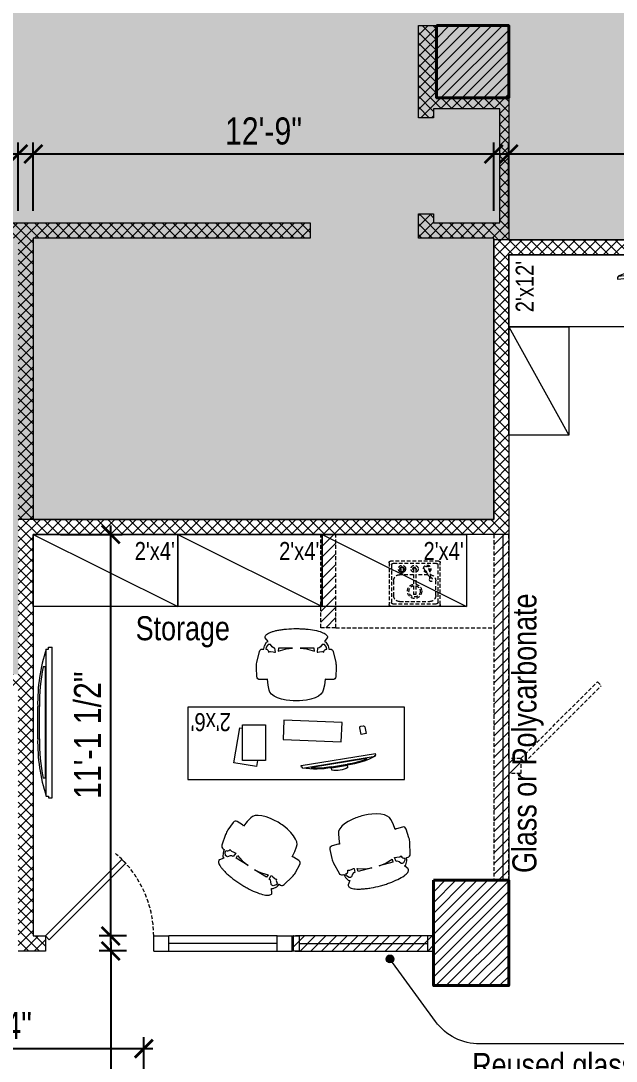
# Model space of a CAD drawing. Header units: inches. Extents: x 2034 to 6496, y 527 to 1995.
# Drawn here: x 6067.8 to 6265.7, y 1360.8 to 1706.7 of the extents above; entities that cross this region are included whole.
import ezdxf

# ---------------------------------------------------------------- set-up
doc = ezdxf.new("R2010")
doc.units = ezdxf.units.IN
doc.header["$LTSCALE"] = 5
doc.header["$MEASUREMENT"] = 0
doc.linetypes.add('HIDDEN', pattern=[0.375, 0.25, -0.125])
doc.layers.get('0').update_dxf_attribs({"linetype": 'CONTINUOUS', "lineweight": 5})
doc.layers.get('DEFPOINTS').update_dxf_attribs({"linetype": 'CONTINUOUS', "lineweight": 5})
for name, color, linetype, lineweight in [('Annotations', 8, 'CONTINUOUS', 5), ('Drywalls', 7, 'CONTINUOUS', 20), ('Framing', 142, 'CONTINUOUS', 13), ('Hatches', 8, 'CONTINUOUS', 5), ('Projections', 157, 'HIDDEN', 5), ('Structure', 7, 'CONTINUOUS', 40), ('Viewed', 156, 'CONTINUOUS', 9)]:
    doc.layers.add(name, color=color, linetype=linetype, lineweight=lineweight)
doc.layers.add('Demolished', color=7, linetype='HIDDEN', lineweight=5, true_color=0xfa0000)
doc.layers.add('Zones', color=7, linetype='CONTINUOUS', lineweight=5, true_color=0xe3e3e3, transparency=0.7)
doc.styles.get("Standard").update_dxf_attribs({"font": 'arial.ttf', "width": 0.8})
doc.dimstyles.new('ARCH', dxfattribs={"dimscale": 96, "dimtxt": 0.09375, "dimasz": 0.0625, "dimexe": 0.04, "dimexo": 0.09375, "dimgap": 0.03125, "dimtad": 1, "dimdec": 5, "dimrnd": 0.0625, "dimzin": 3, "dimdsep": 46, "dimlunit": 4, "dimtxsty": 'Standard', "dimblk": 'OBLIQUE', "dimblk1": 'ARCHTICK', "dimblk2": 'ARCHTICK', "dimsah": 1, "dimcen": 0.03125, "dimdle": 0.03125, "dimclrd": 256, "dimclre": 256, "dimclrt": 256, "dimazin": 0, "dimtfac": 1, "dimtmove": 2, "dimatfit": 3, "dimldrblk": 'ARO14', "dimfxl": 0.3, "dimfxlon": 1, "dimfrac": 2, "dimarcsym": 0})
pattern_1 = [(45, (3600, 4e-14), (-1.767767, 1.767767), [])]

# ---------------------------------------------------------------- blocks, each defined once
blk = doc.blocks.new('sink')
at = {"color": 0, "linetype": 'ByBlock', "lineweight": -2}
for p, q in [((-8, 0), (8, 0)), ((-8.5, -14.43), (-8.5, -0.5)), ((-7.75, -13.68), (-7.75, -1.25)), ((-7.25, -0.75), (7.25, -0.75)), ((-0.35, -2.56), (-0.35, -11.04)), ((0.4, -2.56), (0.4, -11.04)), ((3.78, -2.56), (3.78, -4.03)), ((3.95, -2.21), (3.95, -2.03)), ((3.95, -2.03), (4.48, -2.03)), ((4.48, -2.03), (4.48, -2.22)), ((4.65, -2.56), (4.65, -4.03)), ((7.75, -1.25), (7.75, -13.68)), ((8.5, -0.5), (8.5, -14.43)), ((-7, -11.43), (-7, -6.5)), ((-4.4, -4.5), (-0.35, -4.5)), ((0.4, -4.5), (5, -4.5)), ((3.78, -3.53), (4.65, -3.53)), ((3.78, -4.03), (4.65, -4.03)), ((4.4, -4.5), (4.53, -4.5)), ((7, -6.5), (7, -11.43)), ((5.01, -13.43), (-5.01, -13.43)), ((8.01, -14.93), (-8.01, -14.93)), ((7.26, -14.18), (-7.26, -14.18))]:
    blk.add_line(p, q, dxfattribs=at)
blk.add_circle((-5.41, -6.13), 0.562, dxfattribs=at)
for centre, radius, start, end in [((-8, -0.5), 0.5, 90, 180), ((-7.25, -1.25), 0.5, 90, 180), ((-4.16, -2.56), 1.25, 274.0491, 180), ((-4.16, -2.56), 1.25, 180, 229.3004), ((-4.16, -2.56), 0.875, 285.1914, 180), ((-4.16, -2.56), 0.875, 180, 218.2315), ((-9.66, -1.63), 6, 332, 349), ((0.03, -2.56), 1.19, 289, 180), ((0.03, -2.56), 1.19, 180, 252), ((0.03, -2.56), 0.562, 0, 180), ((0.03, -2.56), 0.562, 180, 229), ((0.03, -2.56), 0.562, 180, 180.0000027777752), ((0.03, -2.56), 0.375, 0, 180), ((0.03, -2.56), 0.375, 180, 180.0000027777867), ((0.03, -2.56), 0.562, 312, 0), ((4.22, -2.56), 1.19, 291.619, 180), ((4.22, -2.56), 1.19, 180, 248.3818), ((4.22, -2.56), 0.688, 309.5214, 180), ((4.22, -2.56), 0.688, 180, 230.4789), ((4.22, -2.56), 0.438, 126.7879, 180.1371), ((4.22, -2.56), 0.438, 0.003, 52.5133), ((7.25, -1.25), 0.5, 0, 90), ((8, -0.5), 0.5, 0, 90), ((-5, -6.5), 2, 95.6075, 180), ((-6.66, -4.63), 1.44, 318, 357), ((-3.53, -5.75), 1.44, 144, 183), ((5, -6.5), 2, 0, 90), ((0.03, -10), 2.38, 99.0847, 180), ((0.03, -10), 2.38, 180, 80.9152), ((0.03, -10), 1.88, 101.5369, 180), ((0.03, -10), 1.88, 180, 78.463), ((-7.25, -13.68), 0.5, 180, 270), ((-5, -11.43), 2, 180, 270.4143), ((0.03, -10.25), 0.875, 244.6232, 295.3759), ((5, -11.43), 2, 270.4143, 0), ((7.25, -13.68), 0.5, 270, 0), ((-8, -14.43), 0.5, 180, 270), ((8, -14.43), 0.5, 270, 0)]:
    blk.add_arc(centre, radius, start, end, dxfattribs=at)
for centre, major_axis, ratio, start_param, end_param in [((0.83, -5.83), (0, -7.24), 0.84608, 4.223697, 4.555309), ((-11.05, -1.55), (7.58, 0), 0.813102, -0.575959, -0.488692)]:
    blk.add_ellipse(centre, major_axis=major_axis, ratio=ratio, start_param=start_param, end_param=end_param, dxfattribs=at)
blk = doc.blocks.new('_ArchTick')
at = {"const_width": 0.15}
blk.add_lwpolyline([(-0.5, -0.5), (0.5, 0.5)], dxfattribs=at)
blk = doc.blocks.new('*D86')
at = {"layer": 'Annotations', "lineweight": -2}
for p, q in [((6097.66, 1400.41), (6097.66, 1285.41)), ((6102.94, 1397.41), (6093.82, 1397.41)), ((6126.46, 1288.41), (6093.82, 1288.41))]:
    blk.add_line(p, q, dxfattribs=at)
at = {"layer": 'DEFPOINTS', "color": 0}
for p in [(6111.94, 1397.41), (6097.66, 1288.41), (6158.94, 1288.41)]:
    blk.add_point(p, dxfattribs=at)
at = {"layer": 'Annotations', "lineweight": -2, "xscale": 6, "yscale": 6, "zscale": 6}
for p, rotation in [((6097.66, 1397.41), 90), ((6097.66, 1288.41), 270)]:
    blk.add_blockref('_ArchTick', p, dxfattribs=dict(at, rotation=rotation))
at = {"layer": 'Annotations', "insert": (6090.06, 1342.91), "char_height": 9, "attachment_point": 5, "rotation": 90}
blk.add_mtext('9\'-1"', dxfattribs=at)
blk = doc.blocks.new('_Oblique')
at = {"lineweight": -2}
blk.add_line((-0.5, -0.5), (0.5, 0.5), dxfattribs=at)
blk = doc.blocks.new('ARO14')
blk.add_line((0, 0), (-1.021, 0))
at = {"const_width": 0.0625}
blk.add_lwpolyline([(-0.77, 0.468), (0, 0), (-0.77, -0.468)], dxfattribs=at)
blk = doc.blocks.new('*D88')
at = {"layer": 'Annotations', "lineweight": -2}
for p, q in [((6071.94, 1643.46), (6071.94, 1666.25)), ((6224.94, 1643.46), (6224.94, 1666.25)), ((6068.94, 1662.41), (6227.94, 1662.41))]:
    blk.add_line(p, q, dxfattribs=at)
at = {"layer": 'DEFPOINTS', "color": 0}
for p in [(6224.94, 1662.41), (6071.94, 1634.46), (6224.94, 1634.46)]:
    blk.add_point(p, dxfattribs=at)
at = {"layer": 'Annotations', "lineweight": -2, "xscale": 6, "yscale": 6, "zscale": 6, "rotation": 180}
blk.add_blockref('_ArchTick', (6071.94, 1662.41), dxfattribs=at)
at = {"layer": 'Annotations', "lineweight": -2, "xscale": 6, "yscale": 6, "zscale": 6}
blk.add_blockref('_ArchTick', (6224.94, 1662.41), dxfattribs=at)
at = {"layer": 'Annotations', "insert": (6148.44, 1670), "char_height": 9, "attachment_point": 5}
blk.add_mtext('12\'-9"', dxfattribs=at)
blk = doc.blocks.new('*D89')
at = {"layer": 'Annotations', "lineweight": -2}
for p, q in [((6080.94, 1535.91), (6101.5, 1535.91)), ((6097.66, 1399.41), (6097.66, 1538.91)), ((6102.94, 1402.41), (6093.82, 1402.41))]:
    blk.add_line(p, q, dxfattribs=at)
at = {"layer": 'DEFPOINTS', "color": 0}
for p in [(6071.94, 1535.91), (6097.66, 1535.91), (6111.94, 1402.41)]:
    blk.add_point(p, dxfattribs=at)
at = {"layer": 'Annotations', "lineweight": -2, "xscale": 6, "yscale": 6, "zscale": 6}
for p, rotation in [((6097.66, 1535.91), 90), ((6097.66, 1402.41), 270)]:
    blk.add_blockref('_ArchTick', p, dxfattribs=dict(at, rotation=rotation))
at = {"layer": 'Annotations', "insert": (6090.01, 1469.16), "char_height": 9, "attachment_point": 5, "rotation": 90}
blk.add_mtext('11\'-1 1/2"', dxfattribs=at)
blk = doc.blocks.new('*D91')
at = {"layer": 'Annotations', "lineweight": -2}
for p, q in [((6229.94, 1637.91), (6229.94, 1666.25)), ((6457.44, 1637.91), (6457.44, 1666.25)), ((6226.94, 1662.41), (6460.44, 1662.41))]:
    blk.add_line(p, q, dxfattribs=at)
at = {"layer": 'DEFPOINTS', "color": 0}
for p in [(6457.44, 1662.41), (6229.94, 1628.91), (6457.44, 1628.91)]:
    blk.add_point(p, dxfattribs=at)
at = {"layer": 'Annotations', "lineweight": -2, "xscale": 6, "yscale": 6, "zscale": 6, "rotation": 180}
blk.add_blockref('_ArchTick', (6229.94, 1662.41), dxfattribs=at)
at = {"layer": 'Annotations', "lineweight": -2, "xscale": 6, "yscale": 6, "zscale": 6}
blk.add_blockref('_ArchTick', (6457.44, 1662.41), dxfattribs=at)
at = {"layer": 'Annotations', "insert": (6343.69, 1670.06), "char_height": 9, "attachment_point": 5}
blk.add_mtext('18\'-11 1/2"', dxfattribs=at)
blk = doc.blocks.new('storage')
blk.add_line((0, 24), (48, 0))
blk.add_lwpolyline([(0, 0), (0, 24), (48, 24), (48, 0)], close=True)
at = {"layer": 'Annotations', "insert": (33.68, 21.49), "char_height": 6, "width": 60.9989, "attachment_point": 1}
blk.add_mtext("{2'x4'}", dxfattribs=at)
blk = doc.blocks.new('*D93')
at = {"layer": 'Annotations', "lineweight": -2}
for p, q in [((5973.94, 1633.61), (5973.94, 1666.25)), ((6066.94, 1643.46), (6066.94, 1666.25)), ((5970.94, 1662.41), (6069.94, 1662.41))]:
    blk.add_line(p, q, dxfattribs=at)
at = {"layer": 'DEFPOINTS', "color": 0}
for p in [(6066.94, 1662.41), (6066.94, 1634.46), (5973.94, 1484.41)]:
    blk.add_point(p, dxfattribs=at)
at = {"layer": 'Annotations', "lineweight": -2, "xscale": 6, "yscale": 6, "zscale": 6, "rotation": 180}
blk.add_blockref('_ArchTick', (5973.94, 1662.41), dxfattribs=at)
at = {"layer": 'Annotations', "lineweight": -2, "xscale": 6, "yscale": 6, "zscale": 6}
blk.add_blockref('_ArchTick', (6066.94, 1662.41), dxfattribs=at)
at = {"layer": 'Annotations', "insert": (6020.44, 1670), "char_height": 9, "attachment_point": 5}
blk.add_mtext('7\'-9"', dxfattribs=at)
blk = doc.blocks.new('herman miller')
at = {"color": 0, "linetype": 'ByBlock', "lineweight": -2}
for p, q in [((2101.5, 3339.3), (2071.3, 3321.9)), ((2112.6, 3342.5), (2101.5, 3339.3)), ((2129.3, 3345.9), (2112.6, 3342.5)), ((2129.6, 3357.8), (2129.3, 3345.9)), ((2242.1, 3404.1), (2149.1, 3382)), ((2363.1, 3404.1), (2285.3, 3408.1)), ((2387.2, 3325.9), (2387.2, 3378.7)), ((2065.7, 3309.2), (2035.3, 3332.5)), ((2071.3, 3321.9), (2065.7, 3309.2)), ((2090.4, 3296.5), (2092, 3309.2)), ((2091.8, 3289.1), (2090.4, 3296.5)), ((2110.8, 3274.6), (2091.8, 3289.1)), ((2092, 3309.2), (2112.6, 3326.6)), ((2119.7, 3264.2), (2110.8, 3274.6)), ((2112.6, 3326.6), (2129, 3329.2)), ((2121.2, 3250.8), (2119.7, 3264.2)), ((2154.3, 3304.5), (2150.9, 3290.9)), ((2150.9, 3290.9), (2150.9, 3287.9)), ((2150.9, 3287.9), (2153.9, 3267.1)), ((2153.9, 3267.1), (2155.4, 3253.8)), ((2155.4, 3253.8), (2155.4, 3247.7)), ((2433.1, 3308.7), (2384.4, 3314.1)), ((2475.2, 3299.5), (2433.1, 3308.7)), ((2493.2, 3293.2), (2475.2, 3299.5)), ((2510.4, 3279), (2493.2, 3293.2)), ((2526.2, 3257.4), (2510.4, 3279)), ((2540, 3229.2), (2526.2, 3257.4)), ((2155.4, 3247.7), (2121.2, 3250.8)), ((2121.3, 3222.5), (2147.2, 3224)), ((2121.8, 3104), (2121.3, 3222.5)), ((2130.1, 3166.2), (2128.6, 3157.2)), ((2147.2, 3224), (2130.1, 3166.2)), ((2551.3, 3195.4), (2540, 3229.2)), ((2559.7, 3157.1), (2551.3, 3195.4)), ((2128.6, 3157.2), (2121.8, 3104)), ((2563.7, 3125.2), (2559.7, 3157.1)), ((2121.3, 2919.7), (2121.8, 3038.2)), ((2121.8, 3038.2), (2128.6, 2985)), ((2559.7, 2985.2), (2563.7, 3017)), ((2147.2, 2918.2), (2121.3, 2919.7)), ((2128.6, 2985), (2130.1, 2976.1)), ((2130.1, 2976.1), (2147.2, 2918.2)), ((2526.2, 2884.8), (2540, 2913)), ((2540, 2913), (2551.3, 2946.9)), ((2551.3, 2946.9), (2559.7, 2985.2)), ((2035.3, 2809.7), (2065.7, 2833)), ((2065.7, 2833), (2071.3, 2820.3)), ((2071.3, 2820.3), (2101.5, 2802.9)), ((2090.4, 2845.7), (2091.8, 2853.1)), ((2092, 2833), (2090.4, 2845.7)), ((2091.8, 2853.1), (2110.8, 2867.7)), ((2112.6, 2815.6), (2092, 2833)), ((2110.8, 2867.7), (2119.7, 2878)), ((2129, 2813.1), (2112.6, 2815.6)), ((2119.7, 2878), (2121.2, 2891.4)), ((2121.2, 2891.4), (2155.4, 2894.5)), ((2153.9, 2875.1), (2150.9, 2854.3)), ((2150.9, 2854.3), (2150.9, 2851.3)), ((2150.9, 2851.3), (2154.3, 2837.7)), ((2155.4, 2888.4), (2153.9, 2875.1)), ((2155.4, 2894.5), (2155.4, 2888.4)), ((2384.4, 2828.1), (2433.1, 2833.5)), ((2387.2, 2763.5), (2387.2, 2816.3)), ((2433.1, 2833.5), (2475.2, 2842.7)), ((2475.2, 2842.7), (2493.2, 2849)), ((2493.2, 2849), (2510.4, 2863.2)), ((2510.4, 2863.2), (2526.2, 2884.8)), ((2101.5, 2802.9), (2112.6, 2799.7)), ((2112.6, 2799.7), (2129.3, 2796.4)), ((2129.3, 2796.4), (2129.6, 2784.4)), ((2149.1, 2760.2), (2242.1, 2738.1)), ((2285.3, 2734.1), (2363.1, 2738.1))]:
    blk.add_line(p, q, dxfattribs=at)
for centre, radius, start, end in [((2155, 3357.3), 25.4, 103.3925, 178.69805), ((2277.4, 3255.9), 152.4, 87.06433, 103.3925), ((2361.8, 3378.7), 25.4, 0, 87.06433), ((2028.4, 3323.5), 11.4, 52.48089, 89.37752), ((2154.4, 3329.9), 25.4, 181.63603, 262.725), ((2154.4, 3329.9), 25.4, 262.725, 269.79801), ((2361.8, 3325.9), 25.4, 332.48616, 0), ((2135.3, 3071.1), 431.8, 352.80044, 7.19956), ((2154.4, 2812.3), 25.4, 97.275, 178.36397), ((2154.4, 2812.3), 25.4, 90.20199, 97.275), ((2361.8, 2816.3), 25.4, 0, 27.51384), ((2028.4, 2818.8), 11.4, 270.62248, 307.51911), ((2155, 2785), 25.4, 181.30195, 256.6075), ((2277.4, 2886.3), 152.4, 256.6075, 272.93567), ((2361.8, 2763.5), 25.4, 272.93567, 0)]:
    blk.add_arc(centre, radius, start, end, dxfattribs=at)
blk.add_open_spline([(2028.5, 3334.9), (2024.7, 3334.9), (2017.2, 3332.7), (2006.2, 3323), (1995.7, 3307.1), (1986, 3285.4), (1977.4, 3258.4), (1970, 3226.8), (1964.1, 3191.4), (1958.3, 3140.2), (1956, 3084.9), (1957.1, 3029.7), (1960.7, 2975.8), (1969.3, 2913.5), (1985.5, 2854.2), (2002.5, 2822.4), (2017.2, 2809.5), (2024.7, 2807.3), (2028.5, 2807.3)], degree=3, knots=[0, 0, 0, 0, 0.05, 0.1, 0.15, 0.2, 0.25, 0.3, 0.35, 0.4, 0.5, 0.55, 0.6, 0.7, 0.8, 0.9, 0.95, 1, 1, 1, 1], dxfattribs=at)
blk = doc.blocks.new('monitor')
at = {"color": 0, "linetype": 'ByBlock', "lineweight": -2}
for p, q in [((-12.52, 0.6), (-12.52, 0)), ((-12.52, 0.6), (-12.52, 0)), ((-12.22, 0.6), (-12.52, 0.6)), ((-12.52, 0), (12.52, 0)), ((-12.22, 0.95), (12.22, 0.95)), ((-12.22, 0.95), (-12.22, 0.6)), ((-9.24, 1.1), (-9.24, 1.45)), ((-9.24, 1.1), (-9.24, 1.45)), ((-9.24, 1.1), (9.24, 1.1)), ((-2.68, 3.17), (-2.68, 2.38)), ((-2.68, 2.38), (2.68, 2.38)), ((-2.68, 2.09), (2.68, 2.09)), ((2.68, 3.17), (2.68, 2.38)), ((9.24, 1.1), (9.24, 1.45)), ((12.22, 0.95), (12.22, 0.6)), ((12.22, 0.6), (12.52, 0.6)), ((12.52, 0.6), (12.52, 0))]:
    blk.add_line(p, q, dxfattribs=at)
for centre, radius, start, end in [((0, -3.88), 7.54, 69.1704, 110.8296), ((-3.23, -26.48), 28.87, 88.9181, 108.1434), ((-3.23, -26.48), 28.58, 88.9181, 102.1432), ((3.23, -26.48), 28.87, 71.8566, 91.0819), ((3.23, -26.48), 28.58, 77.8568, 91.0819)]:
    blk.add_arc(centre, radius, start, end, dxfattribs=at)
blk = doc.blocks.new('office single')
at = {"color": 0, "linetype": 'ByBlock', "lineweight": -2}
for points in [[(0, 0), (0, 24), (72, 24), (72, 0)], [(53.78, 18.15), (46.2, 18.15), (46.2, 6.36), (53.78, 6.36)]]:
    blk.add_lwpolyline(points, close=True, dxfattribs=at)
at = {"color": 0, "linetype": 'ByBlock', "lineweight": -2, "flags": 128}
blk.add_lwpolyline([(13.22, 17.48), (12.78, 15.28), (14.43, 14.94), (14.87, 17.14, 0.414214), (14.51, 17.68), (13.76, 17.84, 0.414214)], format="xyb", close=True, dxfattribs=at)
blk.add_lwpolyline([(40.04, 19.76), (40.33, 13.32), (20.99, 12.46), (20.71, 18.9)], close=True, dxfattribs=at)
at = {"color": 0, "linetype": 'ByBlock', "lineweight": -2}
blk.add_lwpolyline([(48.86, 6.36), (49.2, 4.3), (56.68, 5.55), (54.75, 17.17), (53.78, 17.01)], dxfattribs=at)
at = {"color": 0, "linetype": 'ByBlock', "lineweight": -2, "xscale": 0.03937007874015748, "yscale": 0.03937007874015748, "zscale": 0.03937007874015748, "rotation": 270}
blk.add_blockref('herman miller', (-84.95, 127.19), dxfattribs=at)
at = {"color": 0, "linetype": 'ByBlock', "lineweight": -2, "rotation": 170.8111639226411}
blk.add_blockref('monitor', (21.97, 6.69), dxfattribs=at)
at = {"layer": 'Annotations', "extrusion": (0, 0, -1), "insert": (57.7, 16.07), "char_height": 6, "width": 60.9989, "attachment_point": 1, "text_direction": (1, 0, 0)}
blk.add_mtext("{2'x6'}", dxfattribs=at)
blk = doc.blocks.new('office c')
at = {"color": 0, "linetype": 'ByBlock', "lineweight": -2}
blk.add_line((0, -24), (20, -60), dxfattribs=at)
for points in [[(87.25, -24), (0, -24), (0, 0), (111.25, 0), (111.25, -24), (111.25, -60), (87.25, -60)], [(52.83, -19.76), (52.55, -13.32), (71.88, -12.46), (72.17, -18.9)], [(94.28, -13.28), (94.28, -20.87), (106.07, -20.87), (106.07, -13.28)], [(0, -60), (0, -24), (20, -24), (20, -60)], [(95.41, -31.22), (93.27, -44.77), (99.97, -45.83), (102.11, -32.28)], [(97.41, -32.79), (95.63, -44.07), (98.93, -44.59), (100.71, -33.31)], [(102.11, -32.28), (99.97, -45.83), (102.47, -46.22), (104.61, -32.67)], [(102.51, -32.82), (100.52, -45.41), (102.01, -45.65), (104, -33.05)], [(95.16, -36.89), (94.64, -40.13), (95.56, -40.28), (96.08, -37.04)]]:
    blk.add_lwpolyline(points, close=True, dxfattribs=at)
blk.add_lwpolyline([(106.07, -18.2), (108.13, -17.86), (106.89, -10.38), (95.26, -12.31), (95.42, -13.28)], dxfattribs=at)
blk.add_lwpolyline([(79.66, -17.48), (80.1, -15.28), (78.45, -14.94), (78.01, -17.14, 0.414214), (78.37, -17.68), (79.12, -17.84, 0.414214)], format="xyb", close=True, dxfattribs=at)
at = {"layer": 'Zones'}
blk.add_line((111.25, 0), (111.25, -60), dxfattribs=at)
at = {"color": 0, "linetype": 'ByBlock', "lineweight": -2}
for p, rotation in [((48.64, -6.81), 5.844565877387316), ((75.05, -6.05), 356.6557298000283)]:
    blk.add_blockref('monitor', p, dxfattribs=dict(at, rotation=rotation))
at = {"color": 0, "linetype": 'ByBlock', "lineweight": -2, "xscale": 0.03937007874015748, "yscale": 0.03937007874015748, "zscale": 0.03937007874015748, "rotation": 89.99999999999993}
blk.add_blockref('herman miller', (177.83, -127.19), dxfattribs=at)
at = {"layer": 'Annotations', "insert": (2.32, -19.12), "char_height": 6, "width": 60.9989, "attachment_point": 1, "rotation": 90}
blk.add_mtext("{2'x12'}", dxfattribs=at)
blk = doc.blocks.new('*D100')
at = {"layer": 'Annotations', "lineweight": -2}
for p, q in [((5997.44, 1357.41), (5997.44, 1368.78)), ((6108.69, 1357.41), (6108.69, 1368.78)), ((5994.44, 1364.94), (6111.69, 1364.94))]:
    blk.add_line(p, q, dxfattribs=at)
at = {"layer": 'DEFPOINTS', "color": 0}
for p in [(6108.69, 1364.94), (5997.44, 1348.41), (6108.69, 1348.41)]:
    blk.add_point(p, dxfattribs=at)
at = {"layer": 'Annotations', "lineweight": -2, "xscale": 6, "yscale": 6, "zscale": 6, "rotation": 180}
blk.add_blockref('_ArchTick', (5997.44, 1364.94), dxfattribs=at)
at = {"layer": 'Annotations', "lineweight": -2, "xscale": 6, "yscale": 6, "zscale": 6}
blk.add_blockref('_ArchTick', (6108.69, 1364.94), dxfattribs=at)
at = {"layer": 'Annotations', "insert": (6053.07, 1372.59), "char_height": 9, "attachment_point": 5}
blk.add_mtext('9\'-3 1/4"', dxfattribs=at)

msp = doc.modelspace()

# ---------------------------------------------------------------- hatches: boundary and pattern name
at = {"layer": 'Annotations'}
h = msp.add_hatch(color=256, dxfattribs=at)
edge = h.paths.add_edge_path()
edge.add_arc((6190.461391, 1394.787318), 1.292238, 0, 360)
at = {"layer": 'Demolished'}
h = msp.add_hatch(dxfattribs=at)
h.set_pattern_fill('ANSI31', color=256, scale=20, style=0)
h.set_pattern_definition(pattern_1)
h.paths.add_polyline_path([(6172.443411, 1504.907518), (6172.443411, 1535.907518), (6167.443411, 1535.907518), (6167.443411, 1504.907518)])
h = msp.add_hatch(dxfattribs=at)
h.set_pattern_fill('ANSI31', color=256, scale=20, style=0)
h.set_pattern_definition(pattern_1)
h.paths.add_polyline_path([(6229.943411, 1420.907518), (6229.943411, 1456.407518), (6233.943411, 1456.407518), (6233.943411, 1461.407518), (6229.943411, 1461.407518), (6229.943411, 1535.907518), (6224.943411, 1535.907518), (6224.943411, 1420.907518)])
h = msp.add_hatch(dxfattribs=at)
h.set_pattern_fill('ANSI31', color=256, scale=20, style=0)
h.set_pattern_definition(pattern_1)
h.paths.add_polyline_path([(6204.943411, 1397.407518), (6204.943411, 1402.407518), (6158.307372, 1402.407518), (6158.307372, 1397.407518)])
at = {"layer": 'Hatches'}
h = msp.add_hatch(dxfattribs=at)
h.set_pattern_fill('ANSI37', color=256, scale=20, style=0)
h.set_pattern_definition([(45, (3600, 4e-14), (-1.767767, 1.767767), []), (135, (3600, 4e-14), (-1.767767, -1.767767), [])])
h.paths.add_polyline_path([(6229.943411, 1681.100537), (6229.943411, 1633.907518), (6307.943411, 1633.907518), (6307.943411, 1704.254028), (6311.943411, 1704.254028), (6311.943411, 1633.907518), (6457.443411, 1633.907518), (6457.443411, 1628.907518), (6229.943411, 1628.907518), (6229.943411, 1535.907518), (6158.937891, 1535.907518), (6071.943411, 1535.907518), (6071.943411, 1402.407518), (6075.943411, 1402.407518), (6075.943411, 1397.407518), (6066.943411, 1397.407518), (6066.943411, 1484.407518), (5855.443411, 1484.407518), (5855.443411, 1489.407518), (6066.943411, 1489.407518), (6066.943411, 1634.464498), (5978.625391, 1634.464498), (5978.625391, 1639.464498), (6163.943411, 1639.464498), (6163.943411, 1634.464498), (6071.943411, 1634.464498), (6071.943411, 1540.907518), (6224.943411, 1540.907518), (6224.943411, 1634.464498), (6199.943411, 1634.464498), (6199.943411, 1642.464498), (6204.943411, 1642.464498), (6204.943411, 1639.464498), (6226.943411, 1639.464498), (6226.943411, 1677.464498), (6204.943411, 1677.464498), (6204.943411, 1674.464498), (6199.943411, 1674.464498), (6199.943411, 1705.100537), (6205.943411, 1705.100537), (6205.943411, 1681.100537)])
h.paths.add_polyline_path([(5885.943411, 1639.464498), (5940.443411, 1639.464498), (5940.443411, 1634.464498), (5885.943411, 1634.464498)], flags=17)
h.paths.add_polyline_path([(6158.307372, 1397.407518), (6157.943411, 1397.407518), (6157.943411, 1402.407518), (6158.307372, 1402.407518)], flags=17)
h = msp.add_hatch(dxfattribs=at)
h.set_pattern_fill('ANSI31', color=256, scale=20, style=0)
h.set_pattern_definition(pattern_1)
h.paths.add_polyline_path([(6205.943411, 1705.100537), (6229.943411, 1705.100537), (6229.943411, 1681.100537), (6205.943411, 1681.100537)])
h = msp.add_hatch(dxfattribs=at)
h.set_pattern_fill('ANSI31', color=256, scale=20, style=0)
h.set_pattern_definition(pattern_1)
h.paths.add_polyline_path([(6204.943411, 1420.907518), (6229.943411, 1420.907518), (6229.943411, 1385.907518), (6204.943411, 1385.907518)])
at = {"layer": 'Zones'}
msp.add_hatch(color=256, dxfattribs=at).paths.add_polyline_path([(5634.440363, 1920.678964), (5637.975896, 1924.214498), (5736.57945, 1924.214498), (5736.57945, 1992.214498), (5739.76143, 1995.396479), (5763.76143, 1995.396479), (5766.943411, 1992.214498), (5970.76143, 1992.214498), (5973.943411, 1995.396479), (5997.943411, 1995.396479), (6001.125391, 1992.214498), (6202.76143, 1992.214498), (6205.943411, 1995.396479), (6229.943411, 1995.396479), (6233.125391, 1992.214498), (6434.76143, 1992.214498), (6437.943411, 1995.396479), (6461.943411, 1995.396479), (6465.125391, 1992.214498), (6465.125391, 1926.714498), (6461.943411, 1923.532518), (6461.943411, 1708.282518), (6465.125391, 1705.100537), (6465.125391, 1681.100537), (6461.943411, 1677.918557), (6461.943411, 1633.907518), (6224.943411, 1633.907518), (6224.943411, 1540.907518), (6066.943411, 1540.907518), (6066.943411, 1489.407518), (5850.443411, 1489.407518), (5850.443411, 1283.407518), (6461.943411, 1283.407518), (6461.943411, 1132.282518), (6465.125391, 1129.100537), (6465.125391, 1105.100537), (6461.943411, 1101.918557), (6461.943411, 844.282518), (6465.125391, 841.100537), (6465.125391, 817.100537), (6461.943411, 813.918557), (6461.943411, 529.986576), (6233.125391, 529.986576), (6229.943411, 526.804596), (6205.943411, 526.804596), (6202.76143, 529.986576), (6001.125391, 529.986576), (5997.943411, 526.804596), (5973.943411, 526.804596), (5970.76143, 529.986576), (5766.943411, 529.986576), (5763.76143, 526.804596), (5739.76143, 526.804596), (5736.57945, 529.986576), (5736.57945, 597.872615), (5727.505911, 597.872615), (5724.32393, 601.054596), (5664.804324, 601.054596), (5661.622343, 597.519062), (5637.622343, 597.519062), (5634.440363, 600.701042)])

# ---------------------------------------------------------------- linework, layer by layer
at = {"layer": 'Annotations'}
msp.add_lwpolyline([(6280.421638, 1366.496115), (6220.349607, 1366.496115, -0.2381512044), (6205.649853, 1373.918618), (6190.461391, 1394.787318)], format="xyb", dxfattribs=at)
msp.add_circle((6190.461391, 1394.787318), 1.292238, dxfattribs=at)
at = {"layer": 'Demolished'}
for p, q in [((6172.443411, 1535.907518), (6167.443411, 1535.907518)), ((6167.443411, 1504.907518), (6167.443411, 1535.907518)), ((6172.443411, 1504.907518), (6172.443411, 1535.907518)), ((6229.943411, 1535.907518), (6224.943411, 1535.907518)), ((6224.943411, 1535.907518), (6224.943411, 1420.907518)), ((6229.943411, 1461.407518), (6229.943411, 1535.907518)), ((6172.443411, 1504.907518), (6167.443411, 1504.907518)), ((6172.443411, 1504.907518), (6224.943411, 1504.907518)), ((6233.943411, 1461.407518), (6259.399255, 1486.863362)), ((6235.216203, 1460.134726), (6260.672047, 1485.59057)), ((6259.399255, 1486.863362), (6260.672047, 1485.59057)), ((6233.943411, 1461.407518), (6229.943411, 1461.407518)), ((6233.943411, 1461.407518), (6233.943411, 1456.407518)), ((6233.943411, 1461.407518), (6235.216203, 1460.134726)), ((6229.943411, 1420.907518), (6229.943411, 1456.407518)), ((6233.943411, 1456.407518), (6229.943411, 1456.407518)), ((6229.943411, 1420.907518), (6224.943411, 1420.907518))]:
    msp.add_line(p, q, dxfattribs=at)
at = {"layer": 'Demolished', "flags": 128}
msp.add_lwpolyline([(6158.307372, 1402.407518), (6158.307372, 1397.407518), (6204.943411, 1397.407518), (6204.943411, 1402.407518)], close=True, dxfattribs=at)
at = {"layer": 'Drywalls', "flags": 128}
for points in [[(5978.625391, 1639.464498), (6163.943411, 1639.464498), (6163.943411, 1634.464498), (6071.943411, 1634.464498), (6071.943411, 1540.907518), (6224.943411, 1540.907518), (6224.943411, 1634.464498), (6199.943411, 1634.464498), (6199.943411, 1642.464498), (6204.943411, 1642.464498), (6204.943411, 1639.464498), (6226.943411, 1639.464498), (6226.943411, 1677.464498), (6204.943411, 1677.464498), (6204.943411, 1674.464498), (6199.943411, 1674.464498), (6199.943411, 1705.100537), (6205.943411, 1705.100537), (6205.943411, 1681.100537), (6229.943411, 1681.100537), (6229.943411, 1633.907518), (6307.943411, 1633.907518)], [(6457.443411, 1628.907518), (6229.943411, 1628.907518), (6229.943411, 1535.907518), (6158.937891, 1535.907518), (6071.943411, 1535.907518), (6071.943411, 1402.407518), (6075.943411, 1402.407518), (6075.943411, 1397.407518), (6066.943411, 1397.407518)]]:
    msp.add_lwpolyline(points, dxfattribs=at)
at = {"layer": 'Drywalls'}
msp.add_lwpolyline([(6158.307372, 1397.407518), (6157.943411, 1397.407518), (6157.943411, 1402.407518), (6158.307372, 1402.407518)], close=True, dxfattribs=at)
at = {"layer": 'Framing'}
for p, q in [((6227.996907, 1535.907518), (6227.996907, 1420.907518)), ((6229.943411, 1535.907518), (6229.943411, 1420.907518)), ((6075.943411, 1402.407518), (6101.399255, 1427.863362)), ((6077.216203, 1401.134726), (6102.672047, 1426.59057)), ((6101.399255, 1427.863362), (6102.672047, 1426.59057)), ((6075.943411, 1402.407518), (6077.216203, 1401.134726)), ((6111.943411, 1397.407518), (6111.943411, 1402.407518)), ((6111.943411, 1402.407518), (6116.943411, 1402.407518)), ((6116.943411, 1397.407518), (6116.943411, 1402.407518)), ((6152.943411, 1397.407518), (6152.943411, 1402.407518)), ((6152.943411, 1402.407518), (6157.943411, 1402.407518)), ((6152.943411, 1399.907518), (6116.943411, 1399.907518)), ((6160.307372, 1399.907518), (6202.943411, 1399.907518)), ((6111.943411, 1397.407518), (6116.943411, 1397.407518)), ((6152.943411, 1397.407518), (6157.943411, 1397.407518))]:
    msp.add_line(p, q, dxfattribs=at)
at = {"layer": 'Framing', "flags": 128}
for points in [[(6158.307372, 1397.407518), (6158.307372, 1402.407518), (6160.307372, 1402.407518), (6160.307372, 1397.407518)], [(6204.943411, 1397.407518), (6204.943411, 1402.407518), (6202.943411, 1402.407518), (6202.943411, 1397.407518)]]:
    msp.add_lwpolyline(points, close=True, dxfattribs=at)
at = {"layer": 'Projections'}
msp.add_arc((6075.943411, 1402.407518), 36, 0, 50.19442891, dxfattribs=at)
at = {"layer": 'Structure'}
for points in [[(6205.943411, 1705.100537), (6229.943411, 1705.100537), (6229.943411, 1681.100537), (6205.943411, 1681.100537)], [(6204.943411, 1420.907518), (6229.943411, 1420.907518), (6229.943411, 1385.907518), (6204.943411, 1385.907518)]]:
    msp.add_lwpolyline(points, close=True, dxfattribs=at)
at = {"layer": 'Viewed'}
for p, q in [((6076.963474, 1498.402474), (6078.155509, 1498.402474)), ((6076.963474, 1497.806456), (6076.963474, 1498.402474)), ((6078.155509, 1448.336976), (6078.155509, 1498.402474)), ((6076.248252, 1448.932994), (6076.248252, 1497.806456)), ((6076.248252, 1497.806456), (6076.963474, 1497.806456)), ((6075.950243, 1491.846278), (6075.25185, 1491.846278)), ((6075.950243, 1454.893172), (6075.950243, 1491.846278)), ((6073.387367, 1468.005565), (6073.387367, 1478.733885)), ((6073.983384, 1468.005565), (6073.983384, 1478.733885)), ((6075.950243, 1454.893172), (6075.25185, 1454.893172)), ((6075.950243, 1454.893172), (6075.25185, 1454.893172)), ((6076.248252, 1448.932994), (6076.963474, 1448.932994)), ((6076.963474, 1448.932994), (6076.963474, 1448.336976)), ((6076.963474, 1448.336976), (6078.155509, 1448.336976)), ((6076.963474, 1448.336976), (6078.155509, 1448.336976)), ((6152.943411, 1402.407518), (6116.943411, 1402.407518)), ((6202.943411, 1402.407518), (6160.307372, 1402.407518)), ((6116.943411, 1397.407518), (6152.943411, 1397.407518)), ((6160.307372, 1397.407518), (6202.943411, 1397.407518))]:
    msp.add_line(p, q, dxfattribs=at)
for centre, radius, start, end in [((6131.124045, 1479.824235), 57.746973, 161.85657384, 181.08189494), ((6131.124045, 1479.824235), 57.150956, 167.85678858, 181.08189494), ((6131.124045, 1466.915215), 57.746973, 178.91810506, 198.14342616), ((6131.124045, 1466.915215), 57.150956, 178.91810506, 192.14321142)]:
    msp.add_arc(centre, radius, start, end, dxfattribs=at)
at = {"layer": 'Zones'}
msp.add_lwpolyline([(6001.125391, 1992.214498), (6202.76143, 1992.214498), (6205.943411, 1995.396479), (6229.943411, 1995.396479), (6233.125391, 1992.214498), (6434.76143, 1992.214498), (6437.943411, 1995.396479), (6461.943411, 1995.396479), (6465.125391, 1992.214498), (6465.125391, 1926.714498), (6461.943411, 1923.532518), (6461.943411, 1708.282518), (6465.125391, 1705.100537), (6465.125391, 1681.100537), (6461.943411, 1677.918557), (6461.943411, 1633.907518), (6224.943411, 1633.907518), (6224.943411, 1540.907518), (6066.943411, 1540.907518)], dxfattribs=at)

# ---------------------------------------------------------------- block references
at = {"layer": 'Demolished', "xscale": -1, "rotation": 359.9999999970818}
msp.add_blockref('sink', (6198.693411, 1527.019834), dxfattribs=at)
at = {"layer": 'Viewed'}
for name, p in [('office c', (6229.943411, 1628.907518)), ('storage', (6071.943411, 1511.907518)), ('storage', (6119.943411, 1511.907518)), ('storage', (6167.943411, 1511.907518))]:
    msp.add_blockref(name, p, dxfattribs=at)
at = {"layer": 'Viewed', "xscale": -1}
msp.add_blockref('office single', (6195.294889, 1454.440751), dxfattribs=at)
at = {"layer": 'Viewed', "xscale": 0.03937007874015747, "yscale": 0.03937007874015745, "zscale": 0.03937007874015745}
for p, rotation in [((6201.883167, 1289.865257), 57.67194666792639), ((6201.883167, 1289.865257), 57.67194666792639), ((6324.052832, 1375.985421), 104.9950791291757), ((6324.052832, 1375.985421), 104.9950791291757)]:
    msp.add_blockref('herman miller', p, dxfattribs=dict(at, rotation=rotation))

# ---------------------------------------------------------------- texts
at = {"layer": 'Annotations', "insert": (6231.162879, 1423.346839), "char_height": 8, "width": 99.66850722, "attachment_point": 1, "rotation": 90}
msp.add_mtext('{Glass or Polycarbonate}', dxfattribs=at)
at = {"layer": 'Annotations', "char_height": 8, "width": 60.99887021, "attachment_point": 1}
for s, insert in [('{Storage}', (6105.955133, 1508.72337)), ('{Reused glass\\Ppanel}', (6217.805691, 1363.489767))]:
    msp.add_mtext(s, dxfattribs=dict(at, insert=insert))

# ---------------------------------------------------------------- dimensions: what is measured, and where the dimension line sits
at = {"layer": 'Annotations'}
for base, p1, p2, picture, middle in [((6457.443411, 1662.405501), (6229.943411, 1628.907518), (6457.443411, 1628.907518), '*D91', (6343.693411, 1670.05898)), ((6066.943411, 1662.405501), (5973.943411, 1484.407518), (6066.943411, 1634.464498), '*D93', (6020.443411, 1670.000658)), ((6224.943411, 1662.405501), (6071.943411, 1634.464498), (6224.943411, 1634.464498), '*D88', (6148.443411, 1670.000658))]:
    dim = msp.add_linear_dim(base=base, p1=p1, p2=p2, dimstyle='ARCH', dxfattribs=at)
    dim.commit()
    dim.dimension.update_dxf_attribs({"geometry": picture, "text_midpoint": middle})
for base, p1, p2, picture, middle in [((6097.659978, 1535.907518), (6111.943411, 1402.407518), (6071.943411, 1535.907518), '*D89', (6090.006499, 1469.157518)), ((6097.659978, 1288.407518), (6111.943411, 1397.407518), (6158.943411, 1288.407518), '*D86', (6090.064821, 1342.907518))]:
    dim = msp.add_linear_dim(base=base, p1=p1, p2=p2, angle=90, dimstyle='ARCH', dxfattribs=at)
    dim.commit()
    dim.dimension.update_dxf_attribs({"geometry": picture, "text_midpoint": middle})
dim = msp.add_aligned_dim(p1=(5997.443411, 1348.407518), p2=(6108.693411, 1348.407518), distance=16.532347, dimstyle='ARCH', dxfattribs=at)
dim.commit()
dim.dimension.update_dxf_attribs({"geometry": '*D100', "text_midpoint": (6053.068411, 1372.588364)})

doc.saveas('drawing.dxf')
